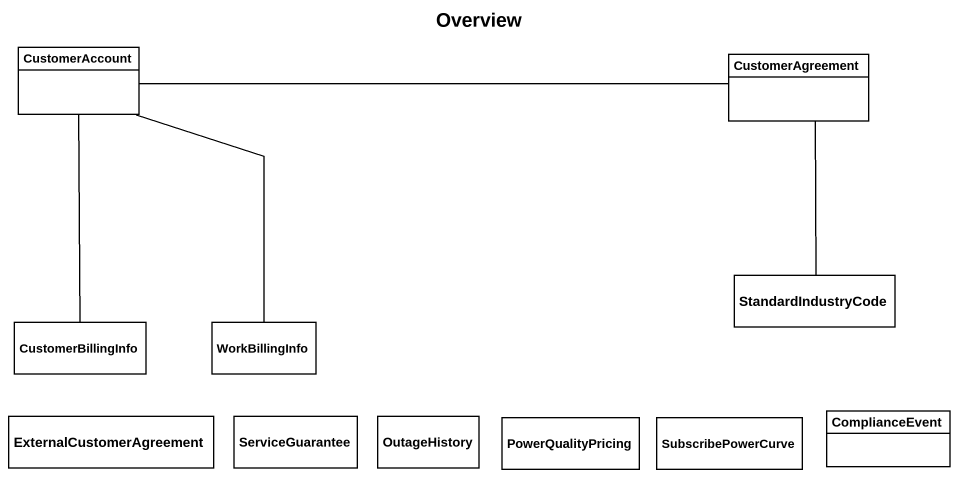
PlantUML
@startuml
title Overview
hide circle
hide empty members
class CustomerAccount
class CustomerAgreement
class StandardIndustryCode
class CustomerBillingInfo
class WorkBillingInfo
class ExternalCustomerAgreement
class ServiceGuarantee
class OutageHistory
class PowerQualityPricing
class SubscribePowerCurve
class ComplianceEvent
CustomerAccount -right- CustomerAgreement
CustomerAccount -- WorkBillingInfo
CustomerAgreement -- StandardIndustryCode
CustomerBillingInfo -up- CustomerAccount
@enduml
